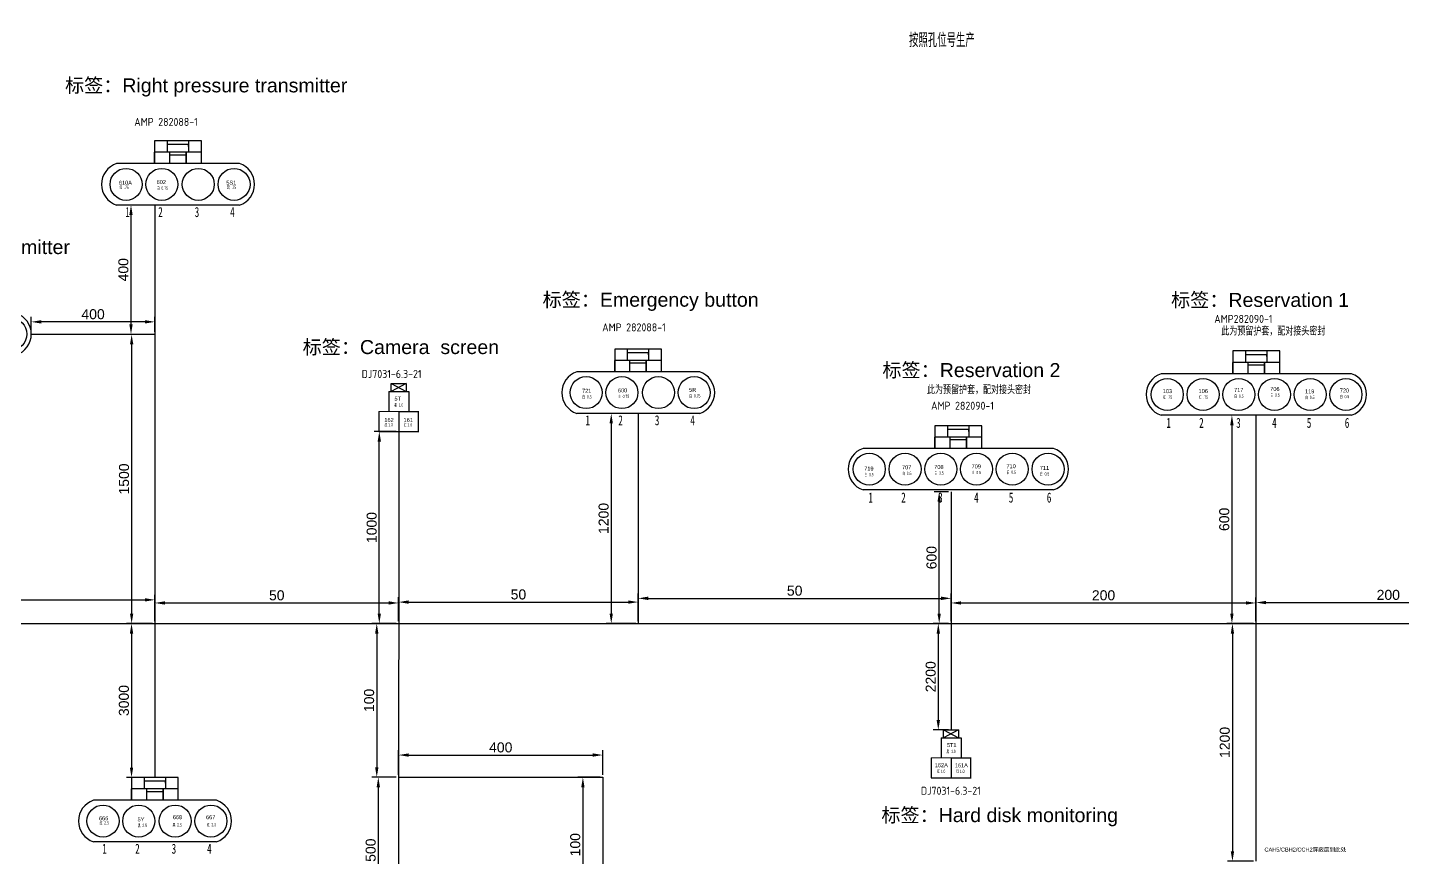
# Model space of a CAD drawing. Header units: millimetres. Extents: x 1638 to 3450, y 1129 to 2069.
# Drawn here: x 2324.8 to 2668.4, y 1337.4 to 1544.9 of the extents above; entities that cross this region are included whole.
import ezdxf

# ---------------------------------------------------------------- set-up
doc = ezdxf.new("R2010")
doc.units = ezdxf.units.MM
for name, color, linetype, lineweight in [('AM60', 3, 'Continuous', 25), ('AM_6', 3, 'Continuous', 25), ('护套层', 3, 'Continuous', 0)]:
    doc.layers.add(name, color=color, linetype=linetype, lineweight=lineweight)
doc.layers.add('孔名层', color=1, linetype='Continuous')
doc.layers.add('线色线径', color=1, linetype='Continuous')
doc.styles.add('FST', font='', dxfattribs={"width": 0.67})
doc.styles.add('ISO Proportional', font='isocp.shx', dxfattribs={"bigfont": 'gbcbig.shx'})
doc.styles.get("Standard").update_dxf_attribs({"font": 'arial.ttf'})
doc.styles.add('技术要求及剖视用', font='gbenor.shx', dxfattribs={"width": 0.7, "bigfont": 'gbcbig.shx'})
doc.styles.get('FST').set_extended_font_data('FangSong_GB2312')
doc.dimstyles.new('ISO-25', dxfattribs={"dimtxt": 2.5, "dimasz": 2.5, "dimexe": 1.25, "dimexo": 0.625, "dimtad": 1, "dimtxsty": 'Standard', "dimcen": 2.5, "dimadec": 0, "dimazin": 0, "dimtfac": 1, "dimtmove": 0, "dimatfit": 3, "dimfxl": 1, "dimarcsym": 0})

# ---------------------------------------------------------------- blocks, each defined once
blk = doc.blocks.new('*D257')
at = {"color": 0, "lineweight": -2, "transparency": 16777216}
for p, q in [((2263.82, 1396.51), (2263.82, 1403.06)), ((2356.59, 1396.51), (2356.59, 1403.06)), ((2266.32, 1401.81), (2354.09, 1401.81))]:
    blk.add_line(p, q, dxfattribs=at)
at = {"color": 0, "transparency": 16777216}
for points in [[(2266.32, 1402.23), (2266.32, 1401.4), (2263.82, 1401.81)], [(2354.09, 1402.23), (2354.09, 1401.4), (2356.59, 1401.81)]]:
    blk.add_solid(points, dxfattribs=at)
at = {"layer": 'Defpoints', "color": 0, "transparency": 16777216}
for p in [(2356.59, 1401.81), (2263.82, 1395.89), (2356.59, 1395.89)]:
    blk.add_point(p, dxfattribs=at)
at = {"color": 3, "transparency": 16777216, "insert": (2310.2, 1403.71), "char_height": 2.5, "attachment_point": 5}
blk.add_mtext('50', dxfattribs=at)
blk = doc.blocks.new('*D260')
at = {"color": 0, "lineweight": -2, "transparency": 16777216}
for p, q in [((2416.89, 1357.44), (2411.18, 1357.44)), ((2412.43, 1354.94), (2412.43, 1323.48)), ((2416.91, 1320.98), (2411.18, 1320.98))]:
    blk.add_line(p, q, dxfattribs=at)
at = {"color": 0, "transparency": 16777216}
for points in [[(2412.01, 1354.94), (2412.85, 1354.94), (2412.43, 1357.44)], [(2412.01, 1323.48), (2412.85, 1323.48), (2412.43, 1320.98)]]:
    blk.add_solid(points, dxfattribs=at)
at = {"layer": 'Defpoints', "color": 0, "transparency": 16777216}
for p in [(2417.51, 1357.44), (2412.43, 1320.98), (2417.53, 1320.98)]:
    blk.add_point(p, dxfattribs=at)
at = {"color": 3, "transparency": 16777216, "insert": (2410.53, 1339.21), "char_height": 2.5, "attachment_point": 5, "rotation": 90}
blk.add_mtext('500', dxfattribs=at)
blk = doc.blocks.new('*D263')
at = {"color": 0, "lineweight": -2, "transparency": 16777216}
for p, q in [((2416.91, 1443.9), (2411.43, 1443.9)), ((2412.68, 1398.39), (2412.68, 1441.4)), ((2416.89, 1395.89), (2411.43, 1395.89))]:
    blk.add_line(p, q, dxfattribs=at)
at = {"color": 0, "transparency": 16777216}
for points in [[(2412.26, 1441.4), (2413.1, 1441.4), (2412.68, 1443.9)], [(2412.26, 1398.39), (2413.1, 1398.39), (2412.68, 1395.89)]]:
    blk.add_solid(points, dxfattribs=at)
at = {"layer": 'Defpoints', "color": 0, "transparency": 16777216}
for p in [(2412.68, 1443.9), (2417.53, 1443.9), (2417.51, 1395.89)]:
    blk.add_point(p, dxfattribs=at)
at = {"color": 3, "transparency": 16777216, "insert": (2410.78, 1419.89), "char_height": 2.5, "attachment_point": 5, "rotation": 90}
blk.add_mtext('1000', dxfattribs=at)
blk = doc.blocks.new('*D264')
at = {"color": 0, "lineweight": -2, "transparency": 16777216}
for p, q in [((2417.51, 1396.51), (2417.51, 1402.5)), ((2477.38, 1396.51), (2477.38, 1402.5)), ((2420.01, 1401.25), (2474.88, 1401.25))]:
    blk.add_line(p, q, dxfattribs=at)
at = {"color": 0, "transparency": 16777216}
for points in [[(2420.01, 1401.67), (2420.01, 1400.83), (2417.51, 1401.25)], [(2474.88, 1401.67), (2474.88, 1400.83), (2477.38, 1401.25)]]:
    blk.add_solid(points, dxfattribs=at)
at = {"layer": 'Defpoints', "color": 0, "transparency": 16777216}
for p in [(2477.38, 1401.25), (2417.51, 1395.89), (2477.38, 1395.89)]:
    blk.add_point(p, dxfattribs=at)
at = {"color": 3, "transparency": 16777216, "insert": (2447.45, 1403.15), "char_height": 2.5, "attachment_point": 5}
blk.add_mtext('50', dxfattribs=at)
blk = doc.blocks.new('*D265')
at = {"color": 0, "lineweight": -2, "transparency": 16777216}
for p, q in [((2631.16, 1395.89), (2624.65, 1395.89)), ((2625.9, 1393.39), (2625.9, 1338.93)), ((2631.16, 1336.43), (2624.65, 1336.43))]:
    blk.add_line(p, q, dxfattribs=at)
at = {"color": 0, "transparency": 16777216}
for points in [[(2625.49, 1393.39), (2626.32, 1393.39), (2625.9, 1395.89)], [(2625.49, 1338.93), (2626.32, 1338.93), (2625.9, 1336.43)]]:
    blk.add_solid(points, dxfattribs=at)
at = {"layer": 'Defpoints', "color": 0, "transparency": 16777216}
for p in [(2631.78, 1395.89), (2625.9, 1336.43), (2631.78, 1336.43)]:
    blk.add_point(p, dxfattribs=at)
at = {"color": 3, "transparency": 16777216, "insert": (2624, 1366.16), "char_height": 2.5, "attachment_point": 5, "rotation": 90}
blk.add_mtext('1200', dxfattribs=at)
blk = doc.blocks.new('*D266')
at = {"color": 0, "lineweight": -2, "transparency": 16777216}
for p, q in [((2631.16, 1447.99), (2624.52, 1447.99)), ((2625.77, 1445.49), (2625.77, 1398.39)), ((2631.16, 1395.89), (2624.52, 1395.89))]:
    blk.add_line(p, q, dxfattribs=at)
at = {"color": 0, "transparency": 16777216}
for points in [[(2625.35, 1445.49), (2626.19, 1445.49), (2625.77, 1447.99)], [(2625.35, 1398.39), (2626.19, 1398.39), (2625.77, 1395.89)]]:
    blk.add_solid(points, dxfattribs=at)
at = {"layer": 'Defpoints', "color": 0, "transparency": 16777216}
for p in [(2631.78, 1447.99), (2625.77, 1395.89), (2631.78, 1395.89)]:
    blk.add_point(p, dxfattribs=at)
at = {"color": 3, "transparency": 16777216, "insert": (2623.87, 1421.94), "char_height": 2.5, "attachment_point": 5, "rotation": 90}
blk.add_mtext('600', dxfattribs=at)
blk = doc.blocks.new('*D267')
at = {"color": 0, "lineweight": -2, "transparency": 16777216}
for p, q in [((2631.78, 1396.51), (2631.78, 1402.38)), ((2697.94, 1396.51), (2697.94, 1402.38)), ((2634.28, 1401.13), (2695.44, 1401.13))]:
    blk.add_line(p, q, dxfattribs=at)
at = {"color": 0, "transparency": 16777216}
for points in [[(2634.28, 1401.55), (2634.28, 1400.72), (2631.78, 1401.13)], [(2695.44, 1401.55), (2695.44, 1400.72), (2697.94, 1401.13)]]:
    blk.add_solid(points, dxfattribs=at)
at = {"layer": 'Defpoints', "color": 0, "transparency": 16777216}
for p in [(2697.94, 1401.13), (2631.78, 1395.89), (2697.94, 1395.89)]:
    blk.add_point(p, dxfattribs=at)
at = {"color": 3, "transparency": 16777216, "insert": (2664.86, 1403.04), "char_height": 2.5, "attachment_point": 5}
blk.add_mtext('200', dxfattribs=at)
blk = doc.blocks.new('*D214')
at = {"color": 0, "lineweight": -2, "transparency": 16777216}
for p, q in [((2554.97, 1428.85), (2551.36, 1428.85)), ((2552.61, 1398.39), (2552.61, 1426.35)), ((2554.97, 1395.89), (2551.36, 1395.89))]:
    blk.add_line(p, q, dxfattribs=at)
at = {"color": 0, "transparency": 16777216}
for points in [[(2552.19, 1426.35), (2553.03, 1426.35), (2552.61, 1428.85)], [(2552.19, 1398.39), (2553.03, 1398.39), (2552.61, 1395.89)]]:
    blk.add_solid(points, dxfattribs=at)
at = {"layer": 'Defpoints', "color": 0, "transparency": 16777216}
for p in [(2552.61, 1428.85), (2555.6, 1428.85), (2555.6, 1395.89)]:
    blk.add_point(p, dxfattribs=at)
at = {"color": 3, "transparency": 16777216, "insert": (2550.71, 1412.37), "char_height": 2.5, "attachment_point": 5, "rotation": 90}
blk.add_mtext('600', dxfattribs=at)
blk = doc.blocks.new('*D215')
at = {"color": 0, "lineweight": -2, "transparency": 16777216}
for p, q in [((2555.6, 1396.51), (2555.6, 1402.28)), ((2631.78, 1396.51), (2631.78, 1402.28)), ((2558.1, 1401.03), (2629.28, 1401.03))]:
    blk.add_line(p, q, dxfattribs=at)
at = {"color": 0, "transparency": 16777216}
for points in [[(2558.1, 1401.45), (2558.1, 1400.62), (2555.6, 1401.03)], [(2629.28, 1401.45), (2629.28, 1400.62), (2631.78, 1401.03)]]:
    blk.add_solid(points, dxfattribs=at)
at = {"layer": 'Defpoints', "color": 0, "transparency": 16777216}
for p in [(2631.78, 1401.03), (2555.6, 1395.89), (2631.78, 1395.89)]:
    blk.add_point(p, dxfattribs=at)
at = {"color": 3, "transparency": 16777216, "insert": (2593.69, 1402.94), "char_height": 2.5, "attachment_point": 5}
blk.add_mtext('200', dxfattribs=at)
blk = doc.blocks.new('*D213')
at = {"color": 0, "lineweight": -2, "transparency": 16777216}
for p, q in [((2554.97, 1395.89), (2551.14, 1395.89)), ((2552.39, 1393.39), (2552.39, 1371.77)), ((2554.97, 1369.27), (2551.14, 1369.27))]:
    blk.add_line(p, q, dxfattribs=at)
at = {"color": 0, "transparency": 16777216}
for points in [[(2551.97, 1393.39), (2552.81, 1393.39), (2552.39, 1395.89)], [(2551.97, 1371.77), (2552.81, 1371.77), (2552.39, 1369.27)]]:
    blk.add_solid(points, dxfattribs=at)
at = {"layer": 'Defpoints', "color": 0, "transparency": 16777216}
for p in [(2555.6, 1395.89), (2552.39, 1369.27), (2555.6, 1369.27)]:
    blk.add_point(p, dxfattribs=at)
at = {"color": 3, "transparency": 16777216, "insert": (2550.49, 1382.58), "char_height": 2.5, "attachment_point": 5, "rotation": 90}
blk.add_mtext('2200', dxfattribs=at)
blk = doc.blocks.new('A$C91ba080b')
at = {"color": 3}
for p, q in [((21.7, 19.22), (21.7, 16.38)), ((21.7, 19.22), (21.7, 16.38)), ((33.39, 19.22), (21.7, 19.22)), ((24.93, 16.38), (24.93, 19.22)), ((30.16, 18.29), (24.93, 18.29)), ((30.16, 19.22), (30.16, 16.38)), ((30.16, 17.8), (30.16, 18.29)), ((33.39, 16.38), (33.39, 19.22)), ((25.51, 16.38), (21.7, 16.38)), ((21.7, 16.38), (21.7, 13.53)), ((21.7, 13.53), (21.7, 16.38)), ((21.7, 16.38), (21.7, 13.53)), ((21.7, 13.53), (21.7, 16.38)), ((29.58, 16.38), (25.51, 16.38)), ((25.51, 13.53), (25.51, 16.38)), ((29.58, 15.68), (25.51, 15.68)), ((33.39, 16.38), (29.58, 16.38)), ((29.58, 16.38), (29.58, 13.53)), ((29.58, 13.53), (29.58, 16.38)), ((33.39, 13.53), (33.39, 16.38)), ((51.35, 13.53), (3.74, 13.53)), ((51.35, 3.16), (3.74, 3.16))]:
    blk.add_line(p, q, dxfattribs=at)
for centre in [(5.3, 8.35), (14.24, 8.35), (14.24, 8.35), (14.24, 8.35), (23.17, 8.35), (23.17, 8.35), (23.17, 8.35), (32.1, 8.35), (32.1, 8.35), (41.03, 8.35), (41.03, 8.35), (49.97, 8.35)]:
    blk.add_circle(centre, 4, dxfattribs=at)
for centre, start, end in [((5.47, 8.35), 108.3917, 251.6083), ((49.62, 8.35), 288.3917, 71.6083)]:
    blk.add_arc(centre, 5.47, start, end, dxfattribs=at)
at = {"layer": '孔名层', "style": 'FST', "width": 0.67}
for s, p in [('1', (5.07, 0)), ('2', (13.26, 0)), ('3', (22.52, 0)), ('4', (31.49, 0)), ('5', (40.17, 0)), ('6', (49.67, 0))]:
    blk.add_text(s, height=2.5, dxfattribs=at).set_placement(p)
blk = doc.blocks.new('*D178')
at = {"color": 0, "lineweight": -2, "transparency": 16777216}
for p, q in [((2416.89, 1395.89), (2410.79, 1395.89)), ((2412.04, 1393.39), (2412.04, 1359.94)), ((2416.89, 1357.44), (2410.79, 1357.44))]:
    blk.add_line(p, q, dxfattribs=at)
at = {"color": 0, "transparency": 16777216}
for points in [[(2411.63, 1393.39), (2412.46, 1393.39), (2412.04, 1395.89)], [(2411.63, 1359.94), (2412.46, 1359.94), (2412.04, 1357.44)]]:
    blk.add_solid(points, dxfattribs=at)
at = {"layer": 'Defpoints', "color": 0, "transparency": 16777216}
for p in [(2417.51, 1395.89), (2412.04, 1357.44), (2417.51, 1357.44)]:
    blk.add_point(p, dxfattribs=at)
at = {"color": 3, "transparency": 16777216, "insert": (2410.14, 1376.66), "char_height": 2.5, "attachment_point": 5, "rotation": 90}
blk.add_mtext('100', dxfattribs=at)
blk = doc.blocks.new('*D222')
at = {"color": 0, "lineweight": -2, "transparency": 16777216}
for p, q in [((2417.51, 1358.06), (2417.51, 1364.25)), ((2420.01, 1363), (2466.04, 1363)), ((2468.54, 1358.06), (2468.54, 1364.25))]:
    blk.add_line(p, q, dxfattribs=at)
at = {"color": 0, "transparency": 16777216}
for points in [[(2420.01, 1363.42), (2420.01, 1362.59), (2417.51, 1363)], [(2466.04, 1363.42), (2466.04, 1362.59), (2468.54, 1363)]]:
    blk.add_solid(points, dxfattribs=at)
at = {"layer": 'Defpoints', "color": 0, "transparency": 16777216}
for p in [(2468.54, 1363), (2417.51, 1357.44), (2468.54, 1357.44)]:
    blk.add_point(p, dxfattribs=at)
at = {"color": 3, "transparency": 16777216, "insert": (2443.03, 1364.9), "char_height": 2.5, "attachment_point": 5}
blk.add_mtext('400', dxfattribs=at)
blk = doc.blocks.new('*D223')
at = {"color": 0, "lineweight": -2, "transparency": 16777216}
for p, q in [((2467.91, 1357.44), (2462.31, 1357.44)), ((2463.56, 1354.94), (2463.56, 1326.21)), ((2467.91, 1323.71), (2462.31, 1323.71))]:
    blk.add_line(p, q, dxfattribs=at)
at = {"color": 0, "transparency": 16777216}
for points in [[(2463.14, 1354.94), (2463.98, 1354.94), (2463.56, 1357.44)], [(2463.14, 1326.21), (2463.98, 1326.21), (2463.56, 1323.71)]]:
    blk.add_solid(points, dxfattribs=at)
at = {"layer": 'Defpoints', "color": 0, "transparency": 16777216}
for p in [(2468.54, 1357.44), (2463.56, 1323.71), (2468.54, 1323.71)]:
    blk.add_point(p, dxfattribs=at)
at = {"color": 3, "transparency": 16777216, "insert": (2461.66, 1340.58), "char_height": 2.5, "attachment_point": 5, "rotation": 90}
blk.add_mtext('100', dxfattribs=at)
blk = doc.blocks.new('A$C5b011ca6')
at = {"layer": 'AM_6'}
for p, q in [((13.24, 19.04), (13.24, 16.2)), ((13.24, 19.04), (13.24, 16.2)), ((24.94, 19.04), (13.24, 19.04)), ((16.48, 16.2), (16.48, 19.04)), ((21.7, 18.12), (16.48, 18.12)), ((21.7, 19.04), (21.7, 16.2)), ((21.7, 17.62), (21.7, 18.12)), ((24.94, 16.2), (24.94, 19.04)), ((17.06, 16.2), (13.24, 16.2)), ((13.24, 16.2), (13.24, 13.36)), ((13.24, 13.36), (13.24, 16.2)), ((13.24, 16.2), (13.24, 13.36)), ((13.24, 13.36), (13.24, 16.2)), ((21.12, 16.2), (17.06, 16.2)), ((17.06, 13.36), (17.06, 16.2)), ((21.12, 15.5), (17.06, 15.5)), ((24.94, 16.2), (21.12, 16.2)), ((21.12, 16.2), (21.12, 13.36)), ((21.12, 13.36), (21.12, 16.2)), ((24.94, 13.36), (24.94, 16.2)), ((34.49, 13.36), (3.74, 13.36)), ((34.49, 2.99), (3.74, 2.99))]:
    blk.add_line(p, q, dxfattribs=at)
for centre in [(6.12, 8.17), (15.05, 8.17), (24.17, 8.17), (33.1, 8.17)]:
    blk.add_circle(centre, 4, dxfattribs=at)
for centre, start, end in [((5.47, 8.17), 108.3917, 251.6083), ((32.76, 8.17), 288.3917, 71.6083)]:
    blk.add_arc(centre, 5.47, start, end, dxfattribs=at)
at = {"layer": '孔名层', "style": 'FST', "width": 0.67}
for s, p in [('1', (5.93, 0)), ('2', (14.15, 0)), ('3', (23.27, 0)), ('4', (32.13, 0))]:
    blk.add_text(s, height=2.5, dxfattribs=at).set_placement(p)
blk = doc.blocks.new('*D194')
at = {"color": 0, "lineweight": -2, "transparency": 16777216}
for p, q in [((3042.21, 1658.37), (3042.21, 1669.07)), ((3048.9, 1667.82), (3044.71, 1667.82)), ((3051.4, 1658.37), (3051.4, 1669.07)), ((2325.69, 1468.8), (2325.69, 1472.58)), ((2354.09, 1471.33), (2328.19, 1471.33)), ((2356.59, 1468.8), (2356.59, 1472.58))]:
    blk.add_line(p, q, dxfattribs=at)
at = {"color": 0, "transparency": 16777216}
for points in [[(3044.71, 1668.24), (3044.71, 1667.4), (3042.21, 1667.82)], [(3048.9, 1668.24), (3048.9, 1667.4), (3051.4, 1667.82)], [(2328.19, 1471.75), (2328.19, 1470.91), (2325.69, 1471.33)], [(2354.09, 1471.75), (2354.09, 1470.91), (2356.59, 1471.33)]]:
    blk.add_solid(points, dxfattribs=at)
at = {"layer": 'Defpoints', "color": 0, "transparency": 16777216}
for p in [(3042.21, 1667.82), (3042.21, 1657.75), (3051.4, 1657.75), (2325.69, 1471.33), (2325.69, 1468.18), (2356.59, 1468.18)]:
    blk.add_point(p, dxfattribs=at)
at = {"color": 3, "transparency": 16777216, "char_height": 2.5, "attachment_point": 5}
for s, insert in [('200', (3046.81, 1669.72)), ('400', (2341.14, 1473.23))]:
    blk.add_mtext(s, dxfattribs=dict(at, insert=insert))
blk = doc.blocks.new('*D195')
at = {"color": 0, "lineweight": -2, "transparency": 16777216}
for p, q in [((2357.08, 1726.32), (2357.08, 1734.55)), ((2359.58, 1733.3), (2537.45, 1733.3)), ((2539.95, 1725.99), (2539.95, 1734.55)), ((2355.97, 1500.53), (2349.37, 1500.53)), ((2350.62, 1470.68), (2350.62, 1498.03)), ((2355.97, 1468.18), (2349.37, 1468.18))]:
    blk.add_line(p, q, dxfattribs=at)
at = {"color": 0, "transparency": 16777216}
for points in [[(2359.58, 1733.72), (2359.58, 1732.89), (2357.08, 1733.3)], [(2537.45, 1733.72), (2537.45, 1732.89), (2539.95, 1733.3)], [(2350.2, 1498.03), (2351.03, 1498.03), (2350.62, 1500.53)], [(2350.2, 1470.68), (2351.03, 1470.68), (2350.62, 1468.18)]]:
    blk.add_solid(points, dxfattribs=at)
at = {"layer": 'Defpoints', "color": 0, "transparency": 16777216}
for p in [(2539.95, 1733.3), (2357.08, 1725.69), (2539.95, 1725.37), (2350.62, 1500.53), (2356.59, 1500.53), (2356.59, 1468.18)]:
    blk.add_point(p, dxfattribs=at)
at = {"color": 3, "transparency": 16777216, "insert": (2448.52, 1735.2), "char_height": 2.5, "attachment_point": 5}
blk.add_mtext('400', dxfattribs=at)
at = {"color": 3, "transparency": 16777216, "insert": (2348.72, 1484.35), "char_height": 2.5, "attachment_point": 5, "rotation": 90}
blk.add_mtext('400', dxfattribs=at)
blk = doc.blocks.new('*D196')
at = {"color": 0, "lineweight": -2, "transparency": 16777216}
for p, q in [((2539.95, 1725.99), (2539.95, 1733.4)), ((2737.72, 1732.15), (2542.45, 1732.15)), ((2740.22, 1726.06), (2740.22, 1733.4)), ((2355.97, 1468.18), (2349.53, 1468.18)), ((2350.78, 1465.68), (2350.78, 1398.39)), ((2355.97, 1395.89), (2349.53, 1395.89))]:
    blk.add_line(p, q, dxfattribs=at)
at = {"color": 0, "transparency": 16777216}
for points in [[(2542.45, 1732.57), (2542.45, 1731.73), (2539.95, 1732.15)], [(2737.72, 1732.57), (2737.72, 1731.73), (2740.22, 1732.15)], [(2350.36, 1465.68), (2351.2, 1465.68), (2350.78, 1468.18)], [(2350.36, 1398.39), (2351.2, 1398.39), (2350.78, 1395.89)]]:
    blk.add_solid(points, dxfattribs=at)
at = {"layer": 'Defpoints', "color": 0, "transparency": 16777216}
for p in [(2539.95, 1732.15), (2539.95, 1725.37), (2740.22, 1725.44), (2356.59, 1468.18), (2350.78, 1395.89), (2356.59, 1395.89)]:
    blk.add_point(p, dxfattribs=at)
at = {"color": 3, "transparency": 16777216, "insert": (2640.08, 1734.05), "char_height": 2.5, "attachment_point": 5}
blk.add_mtext('200', dxfattribs=at)
at = {"color": 3, "transparency": 16777216, "insert": (2348.88, 1432.03), "char_height": 2.5, "attachment_point": 5, "rotation": 90}
blk.add_mtext('1500', dxfattribs=at)
blk = doc.blocks.new('*D197')
at = {"color": 0, "lineweight": -2, "transparency": 16777216}
for p, q in [((2740.22, 1726.06), (2740.22, 1733.77)), ((2742.72, 1732.52), (2844.38, 1732.52)), ((2846.88, 1726.06), (2846.88, 1733.77)), ((2477.38, 1396.51), (2477.38, 1403.44)), ((2479.88, 1402.19), (2553.1, 1402.19)), ((2555.6, 1396.51), (2555.6, 1403.44))]:
    blk.add_line(p, q, dxfattribs=at)
at = {"color": 0, "transparency": 16777216}
for points in [[(2742.72, 1732.94), (2742.72, 1732.11), (2740.22, 1732.52)], [(2844.38, 1732.94), (2844.38, 1732.11), (2846.88, 1732.52)], [(2479.88, 1402.61), (2479.88, 1401.77), (2477.38, 1402.19)], [(2553.1, 1402.61), (2553.1, 1401.77), (2555.6, 1402.19)]]:
    blk.add_solid(points, dxfattribs=at)
at = {"layer": 'Defpoints', "color": 0, "transparency": 16777216}
for p in [(2846.88, 1732.52), (2740.22, 1725.44), (2846.88, 1725.44), (2555.6, 1402.19), (2477.38, 1395.89), (2555.6, 1395.89)]:
    blk.add_point(p, dxfattribs=at)
at = {"color": 3, "transparency": 16777216, "char_height": 2.5, "attachment_point": 5}
for s, insert in [('200', (2793.55, 1734.43)), ('50', (2516.49, 1404.09))]:
    blk.add_mtext(s, dxfattribs=dict(at, insert=insert))
blk = doc.blocks.new('*D179')
at = {"color": 0, "lineweight": -2, "transparency": 16777216}
for p, q in [((2356.59, 1396.51), (2356.59, 1402.28)), ((2417.51, 1396.51), (2417.51, 1402.28)), ((2359.09, 1401.03), (2415.01, 1401.03))]:
    blk.add_line(p, q, dxfattribs=at)
at = {"color": 0, "transparency": 16777216}
for points in [[(2359.09, 1401.45), (2359.09, 1400.62), (2356.59, 1401.03)], [(2415.01, 1401.45), (2415.01, 1400.62), (2417.51, 1401.03)]]:
    blk.add_solid(points, dxfattribs=at)
at = {"layer": 'Defpoints', "color": 0, "transparency": 16777216}
for p in [(2417.51, 1401.03), (2356.59, 1395.89), (2417.51, 1395.89)]:
    blk.add_point(p, dxfattribs=at)
at = {"color": 3, "transparency": 16777216, "insert": (2387.05, 1402.94), "char_height": 2.5, "attachment_point": 5}
blk.add_mtext('50', dxfattribs=at)
blk = doc.blocks.new('*D198')
at = {"color": 0, "lineweight": -2, "transparency": 16777216}
for p, q in [((2846.88, 1726.06), (2846.88, 1734.32)), ((2849.38, 1733.07), (3041.57, 1733.07)), ((3044.07, 1725.93), (3044.07, 1734.32)), ((2476.76, 1448.45), (2469.4, 1448.45)), ((2470.65, 1445.95), (2470.65, 1398.39)), ((2476.76, 1395.89), (2469.4, 1395.89))]:
    blk.add_line(p, q, dxfattribs=at)
at = {"color": 0, "transparency": 16777216}
for points in [[(2849.38, 1733.48), (2849.38, 1732.65), (2846.88, 1733.07)], [(3041.57, 1733.48), (3041.57, 1732.65), (3044.07, 1733.07)], [(2470.23, 1445.95), (2471.06, 1445.95), (2470.65, 1448.45)], [(2470.23, 1398.39), (2471.06, 1398.39), (2470.65, 1395.89)]]:
    blk.add_solid(points, dxfattribs=at)
at = {"layer": 'Defpoints', "color": 0, "transparency": 16777216}
for p in [(3044.07, 1733.07), (2846.88, 1725.44), (3044.07, 1725.31), (2477.38, 1448.45), (2470.65, 1395.89), (2477.38, 1395.89)]:
    blk.add_point(p, dxfattribs=at)
at = {"color": 3, "transparency": 16777216, "insert": (2945.48, 1734.97), "char_height": 2.5, "attachment_point": 5}
blk.add_mtext('200', dxfattribs=at)
at = {"color": 3, "transparency": 16777216, "insert": (2468.75, 1422.17), "char_height": 2.5, "attachment_point": 5, "rotation": 90}
blk.add_mtext('1200', dxfattribs=at)
blk = doc.blocks.new('*D290')
at = {"color": 0, "lineweight": -2, "transparency": 16777216}
for p, q in [((2355.97, 1395.89), (2349.5, 1395.89)), ((2350.75, 1393.39), (2350.75, 1359.87)), ((2355.97, 1357.37), (2349.5, 1357.37))]:
    blk.add_line(p, q, dxfattribs=at)
at = {"color": 0, "transparency": 16777216}
for points in [[(2350.34, 1393.39), (2351.17, 1393.39), (2350.75, 1395.89)], [(2350.34, 1359.87), (2351.17, 1359.87), (2350.75, 1357.37)]]:
    blk.add_solid(points, dxfattribs=at)
at = {"layer": 'Defpoints', "color": 0, "transparency": 16777216}
for p in [(2356.59, 1395.89), (2350.75, 1357.37), (2356.59, 1357.37)]:
    blk.add_point(p, dxfattribs=at)
at = {"color": 3, "transparency": 16777216, "insert": (2348.85, 1376.63), "char_height": 2.5, "attachment_point": 5, "rotation": 90}
blk.add_mtext('3000', dxfattribs=at)

msp = doc.modelspace()

# ---------------------------------------------------------------- linework, layer by layer
for p, q in [((2356.59, 1500.529), (2356.59, 1395.889)), ((2356.59, 1468.176), (2325.692, 1468.176)), ((2477.384, 1448.446), (2477.384, 1395.889)), ((2631.784, 1447.986), (2631.784, 1336.429)), ((2417.534, 1443.897), (2417.47, 1301.255)), ((2555.595, 1428.849), (2555.595, 1395.889)), ((2123.268, 1395.889), (3064.561, 1395.889)), ((2356.59, 1395.889), (2356.59, 1357.368)), ((2555.595, 1395.889), (2555.595, 1369.271)), ((2417.496, 1357.438), (2468.539, 1357.438)), ((2468.539, 1357.438), (2468.539, 1301.255))]:
    msp.add_line(p, q)
at = {"color": 3}
for p, q in [((2626.013, 1464.044), (2626.013, 1461.203)), ((2626.013, 1464.044), (2626.013, 1461.203)), ((2637.709, 1464.044), (2626.013, 1464.044)), ((2629.247, 1461.203), (2629.247, 1464.044)), ((2634.475, 1464.044), (2634.475, 1461.203)), ((2637.709, 1461.203), (2637.709, 1464.044)), ((2629.83, 1461.203), (2626.013, 1461.203)), ((2626.013, 1461.203), (2626.013, 1458.358)), ((2626.013, 1458.358), (2626.013, 1461.203)), ((2626.013, 1461.203), (2626.013, 1458.358)), ((2626.013, 1458.358), (2626.013, 1461.203)), ((2634.475, 1463.12), (2629.247, 1463.12)), ((2633.892, 1461.203), (2629.83, 1461.203)), ((2629.83, 1458.358), (2629.83, 1461.203)), ((2637.709, 1461.203), (2633.892, 1461.203)), ((2633.892, 1461.203), (2633.892, 1458.358)), ((2633.892, 1458.358), (2633.892, 1461.203)), ((2634.475, 1462.623), (2634.475, 1463.12)), ((2637.709, 1458.358), (2637.709, 1461.203)), ((2655.665, 1458.358), (2608.057, 1458.358)), ((2633.892, 1460.502), (2629.83, 1460.502)), ((2655.665, 1447.986), (2608.057, 1447.986))]:
    msp.add_line(p, q, dxfattribs=at)
for centre in [(2609.62, 1453.172), (2618.553, 1453.172), (2618.553, 1453.172), (2618.553, 1453.172), (2627.485, 1453.172), (2627.485, 1453.172), (2627.485, 1453.172), (2636.418, 1453.172), (2636.418, 1453.172), (2645.35, 1453.172), (2645.35, 1453.172), (2654.283, 1453.172)]:
    msp.add_circle(centre, 4, dxfattribs=at)
for centre, start, end in [((2609.782, 1453.172), 108.3917, 251.6083), ((2653.941, 1453.172), 288.3917, 71.6083)]:
    msp.add_arc(centre, 5.465, start, end, dxfattribs=at)
at = {"layer": 'AM60'}
for p, q in [((2415.034, 1453.897), (2420.034, 1453.897)), ((2415.034, 1453.897), (2415.034, 1448.897)), ((2415.66, 1453.897), (2415.66, 1455.897)), ((2415.66, 1455.897), (2419.409, 1455.897)), ((2415.66, 1455.897), (2419.409, 1453.897)), ((2419.409, 1455.897), (2415.66, 1453.897)), ((2419.409, 1455.897), (2419.409, 1453.897)), ((2420.034, 1453.897), (2420.034, 1448.897)), ((2412.534, 1448.897), (2412.534, 1443.897)), ((2417.534, 1448.897), (2417.534, 1443.897)), ((2417.534, 1448.897), (2422.534, 1448.897)), ((2422.414, 1448.897), (2422.414, 1443.897)), ((2412.534, 1443.897), (2417.534, 1443.897)), ((2417.534, 1443.897), (2422.534, 1443.897)), ((2553.721, 1367.271), (2553.721, 1369.271)), ((2553.721, 1369.271), (2557.47, 1369.271)), ((2553.721, 1369.271), (2557.47, 1367.271)), ((2557.47, 1369.271), (2553.721, 1367.271)), ((2557.47, 1369.271), (2557.47, 1367.271)), ((2553.095, 1367.271), (2558.095, 1367.271)), ((2553.095, 1367.271), (2553.095, 1362.271)), ((2558.095, 1367.271), (2558.095, 1362.271)), ((2550.595, 1362.271), (2550.595, 1357.271)), ((2555.595, 1362.271), (2555.595, 1357.271)), ((2555.595, 1362.271), (2560.595, 1362.271)), ((2560.475, 1362.271), (2560.475, 1357.271)), ((2550.595, 1357.271), (2555.595, 1357.271)), ((2555.595, 1357.271), (2560.595, 1357.271))]:
    msp.add_line(p, q, dxfattribs=at)
at = {"layer": 'AM60', "lineweight": 5}
for p, q in [((2412.534, 1448.897), (2417.534, 1448.897)), ((2550.595, 1362.271), (2555.595, 1362.271))]:
    msp.add_line(p, q, dxfattribs=at)

# ---------------------------------------------------------------- block references
for name, p in [('A$C5b011ca6', (2343.266, 1497.542)), ('A$C5b011ca6', (2287.467, 1460.099)), ('A$C5b011ca6', (2458.271, 1445.46)), ('A$C91ba080b', (2529.842, 1426.145)), ('A$C5b011ca6', (2337.501, 1338.323))]:
    msp.add_blockref(name, p)

# ---------------------------------------------------------------- texts
at = {"layer": 'AM60', "color": 3, "style": 'ISO Proportional'}
for s, p in [('AMP 282088-1 ', (2351.428, 1520.326)), ('AMP 282088-1 ', (2468.386, 1468.952)), ('AMP282090-1', (2621.357, 1471.066)), ('此为预留护套，配对接头密封', (2623.127, 1467.932)), ('此为预留护套，配对接头密封', (2549.567, 1453.272)), ('AMP 282090-1 ', (2550.583, 1449.356))]:
    msp.add_text(s, height=2, dxfattribs=at).set_placement(p)
at = {"layer": 'AM60', "color": 6, "lineweight": 5}
for s, p in [('610A', (2347.592, 1505.615)), ('602', (2357.025, 1505.781)), ('721', (2463.349, 1453.581)), ('600', (2472.303, 1453.701)), ('717', (2626.307, 1453.78)), ('706', (2635.346, 1454.03)), ('720', (2652.731, 1453.667)), ('719', (2533.873, 1434.13)), ('707', (2543.312, 1434.454)), ('708', (2551.373, 1434.542)), ('709', (2560.699, 1434.687)), ('710', (2569.432, 1434.737)), ('711', (2577.767, 1434.323)), ('162A', (2551.512, 1359.96)), ('161A', (2556.51, 1359.93)), ('666', (2342.624, 1346.688)), ('5Y', (2352.26, 1346.424)), ('668', (2361.07, 1346.967)), ('667', (2369.37, 1346.957))]:
    msp.add_text(s, height=1, dxfattribs=at).set_placement(p)
at = {"layer": 'AM60', "lineweight": 5}
for s, p in [('5S1', (2374.446, 1505.629)), ('5R', (2490.102, 1453.826)), ('103', (2608.502, 1453.504)), ('106', (2617.441, 1453.509)), ('119', (2644.047, 1453.461)), ('162', (2413.95, 1446.301)), ('161', (2418.749, 1446.286)), ('CAH5/CBH2/CCH2屏蔽层到此处', (2633.913, 1338.861))]:
    msp.add_text(s, height=1, dxfattribs=at).set_placement(p)
at = {"layer": 'AM60', "attachment_point": 1}
for s, width, heights, insert, char_height in [('{\\fSimSun|b0|i0|c134|p2;\\C3;标签：\\fArial|b0|i0|c0|p34;Right pressure transmitter}', 75.78566, [35.837], (2334.126, 1532.213), 3.5), ('{\\fSimSun|b0|i0|c134|p2;\\C3;标签：\\fArial|b0|i0|c0|p34;Left pressure transmitter}', 75.78566, [35.837], (2268.053, 1491.779), 3.5), ('{\\fSimSun|b0|i0|c134|p2;\\C3;标签：\\fArial|b0|i0|c0|p34;Emergency button}', 63.30266, [35.837], (2453.491, 1478.613), 3.5), ('{\\fSimSun|b0|i0|c134|p2;\\C3;标签：\\fArial|b0|i0|c0|p34;Reservation 1}', 50.04824, [35.837], (2610.576, 1478.558), 3.5), ('{\\fSimSun|b0|i0|c134|p2;\\C3;标签：\\fArial|b0|i0|c0|p34;Reservation 2}', 50.04824, [35.837], (2538.427, 1461.011), 3.5), ('{\\Fisocp,gbcbig|c134;\\C3;DJ7031-6.3-21}', 36.31, [0], (2408.283, 1459.301), 2), ('{\\Fisocp,gbcbig|c134;\\C3;DJ7031-6.3-21}', 36.31, [0], (2548.051, 1355.071), 2), ('{\\fSimSun|b0|i0|c134|p2;\\C3;标签：\\fArial|b0|i0|c0|p34;Hard disk monitoring}', 66.92058, [35.837], (2538.161, 1349.732), 3.5)]:
    msp.add_mtext_dynamic_manual_height_columns(s, width=width, gutter_width=12.5, heights=heights, dxfattribs=dict(at, insert=insert, char_height=char_height))
at = {"layer": 'AM60', "color": 6, "insert": (2393.518, 1466.772), "char_height": 3.5, "attachment_point": 1}
msp.add_mtext_dynamic_manual_height_columns('{\\fSimSun|b0|i0|c134|p2;\\C3;标签：\\fArial|b0|i0|c0|p34;Camera  screen}', width=50.04824, gutter_width=12.5, heights=[35.837], dxfattribs=at)
at = {"layer": 'AM60', "color": 6, "lineweight": 5, "char_height": 1, "width": 2.90576, "attachment_point": 1}
for s, insert in [('5T', (2416.466, 1452.622)), ('5T1', (2554.527, 1365.996))]:
    msp.add_mtext(s, dxfattribs=dict(at, insert=insert))
at = {"layer": '孔名层', "style": 'FST', "width": 0.67}
for s, p in [('1', (2609.39, 1444.826)), ('2', (2617.572, 1444.826)), ('3', (2626.837, 1444.826)), ('4', (2635.803, 1444.826)), ('5', (2644.491, 1444.826)), ('6', (2653.982, 1444.826))]:
    msp.add_text(s, height=2.5, dxfattribs=at).set_placement(p)
at = {"layer": '护套层', "style": '技术要求及剖视用', "width": 0.67, "flags": 9}
msp.add_attdef('按照孔位号生产', (2545.085, 1540.032), '泽泰软件', height=3.5, dxfattribs=at)
at = {"layer": '线色线径', "lineweight": 5, "width": 0.6}
for s, p in [('红  .75', (2347.76, 1504.555)), ('白  0.75', (2357.088, 1504.362)), ('黑  .75', (2374.614, 1504.569)), ('黑  1.0', (2416.375, 1450.142)), ('白  0.5', (2463.412, 1452.161)), ('白  0.75', (2472.365, 1452.282)), ('白  0.75', (2490.164, 1452.406)), ('红  .75', (2608.564, 1452.084)), ('红  .75', (2617.503, 1452.09)), ('白  0.5', (2626.369, 1452.36)), ('白  0.5', (2635.409, 1452.61)), ('白  0.5', (2644.109, 1452.042)), ('白  0.5', (2652.793, 1452.248)), ('红 1.0', (2414.012, 1445.187)), ('红 1.0', (2418.811, 1445.172)), ('白  0.5', (2533.935, 1432.71)), ('白  0.5', (2543.374, 1433.034)), ('白  0.5', (2551.435, 1433.122)), ('白  0.5', (2560.761, 1433.267)), ('白  0.5', (2569.494, 1433.317)), ('白  0.5', (2577.829, 1432.903)), ('黑  1.0', (2554.435, 1363.516)), ('红 1.0', (2552.073, 1358.561)), ('红 1.0', (2556.872, 1358.545)), ('红  2.5', (2342.792, 1345.628)), ('黑  2.5', (2352.322, 1345.004)), ('黑  2.5', (2361.027, 1345.103)), ('红  2.5', (2369.6, 1345.182))]:
    msp.add_text(s, height=0.8, dxfattribs=at).set_placement(p)

# ---------------------------------------------------------------- dimensions: what is measured, and where the dimension line sits
at = {"color": 1}
for base, p1, p2, text, picture, middle in [((2350.618, 1500.529), (2356.59, 1468.176), (2356.59, 1500.529), '400', '*D195', (2348.717, 1484.352)), ((2350.779, 1395.889), (2356.59, 1468.176), (2356.59, 1395.889), '1500', '*D196', (2348.877, 1432.033)), ((2470.648, 1395.889), (2477.384, 1448.446), (2477.384, 1395.889), '1200', '*D198', (2468.746, 1422.167)), ((2625.77, 1395.889), (2631.784, 1447.986), (2631.784, 1395.889), '600', '*D266', (2623.868, 1421.937)), ((2412.68, 1443.897), (2417.513, 1395.889), (2417.534, 1443.897), '1000', '*D263', (2410.779, 1419.893)), ((2412.042, 1357.438), (2417.513, 1395.889), (2417.513, 1357.438), '100', '*D178', (2410.141, 1376.663)), ((2552.39, 1369.271), (2555.595, 1395.889), (2555.595, 1369.271), '2200', '*D213', (2550.489, 1382.58)), ((2625.902, 1336.429), (2631.784, 1395.889), (2631.784, 1336.429), '1200', '*D265', (2624, 1366.159)), ((2412.431, 1320.976), (2417.513, 1357.438), (2417.534, 1320.976), '500', '*D260', (2410.529, 1339.207)), ((2463.558, 1323.713), (2468.539, 1357.438), (2468.539, 1323.713), '100', '*D223', (2461.657, 1340.575))]:
    dim = msp.add_linear_dim(base=base, p1=p1, p2=p2, angle=90, text=text, dimstyle='ISO-25', override={"dimclrt": 3}, dxfattribs=at)
    dim.commit()
    dim.dimension.update_dxf_attribs({"geometry": picture, "text_midpoint": middle})
for base, p1, p2, text, picture, middle in [((2539.948, 1733.303), (2357.084, 1725.691), (2539.948, 1725.367), '400', '*D195', (2448.516, 1735.204)), ((2539.948, 1732.149), (2740.222, 1725.439), (2539.948, 1725.367), '200', '*D196', (2640.085, 1734.05)), ((3044.069, 1733.067), (2846.882, 1725.439), (3044.069, 1725.309), '200', '*D198', (2945.476, 1734.969)), ((2555.595, 1402.189), (2477.384, 1395.889), (2555.595, 1395.889), '50', '*D197', (2516.49, 1404.09)), ((2846.882, 1732.525), (2740.222, 1725.439), (2846.882, 1725.439), '200', '*D197', (2793.552, 1734.426)), ((2325.692, 1471.328), (2356.59, 1468.176), (2325.692, 1468.176), '400', '*D194', (2341.141, 1473.23)), ((3042.214, 1667.819), (3051.405, 1657.747), (3042.214, 1657.747), '200', '*D194', (3046.809, 1669.72)), ((2356.59, 1401.813), (2263.817, 1395.889), (2356.59, 1395.889), '50', '*D257', (2310.203, 1403.715)), ((2417.513, 1401.034), (2356.59, 1395.889), (2417.513, 1395.889), '50', '*D179', (2387.051, 1402.935)), ((2477.384, 1401.249), (2417.513, 1395.889), (2477.384, 1395.889), '50', '*D264', (2447.448, 1403.151)), ((2631.784, 1401.034), (2555.595, 1395.889), (2631.784, 1395.889), '200', '*D215', (2593.69, 1402.936)), ((2697.942, 1401.135), (2631.784, 1395.889), (2697.942, 1395.889), '200', '*D267', (2664.863, 1403.036)), ((2468.539, 1363.003), (2417.513, 1357.438), (2468.539, 1357.438), '400', '*D222', (2443.026, 1364.904))]:
    dim = msp.add_linear_dim(base=base, p1=p1, p2=p2, text=text, dimstyle='ISO-25', override={"dimclrt": 3}, dxfattribs=at)
    dim.commit()
    dim.dimension.update_dxf_attribs({"geometry": picture, "text_midpoint": middle})
dim = msp.add_aligned_dim(p1=(2555.595, 1395.889), p2=(2555.595, 1428.849), distance=2.984, text='600', dimstyle='ISO-25', override={"dimclrt": 3}, dxfattribs=at)
dim.commit()
dim.dimension.update_dxf_attribs({"geometry": '*D214', "text_midpoint": (2550.71, 1412.369)})
dim = msp.add_linear_dim(base=(2350.755, 1357.368), p1=(2356.59, 1395.889), p2=(2356.59, 1357.368), angle=90, text='3000', dimstyle='ISO-25', override={"dimclrt": 3}, dxfattribs=at)
dim.commit()
dim.dimension.update_dxf_attribs({"geometry": '*D290', "text_midpoint": (2350.755, 1376.629), "dimtype": 160})

doc.saveas('drawing.dxf')
